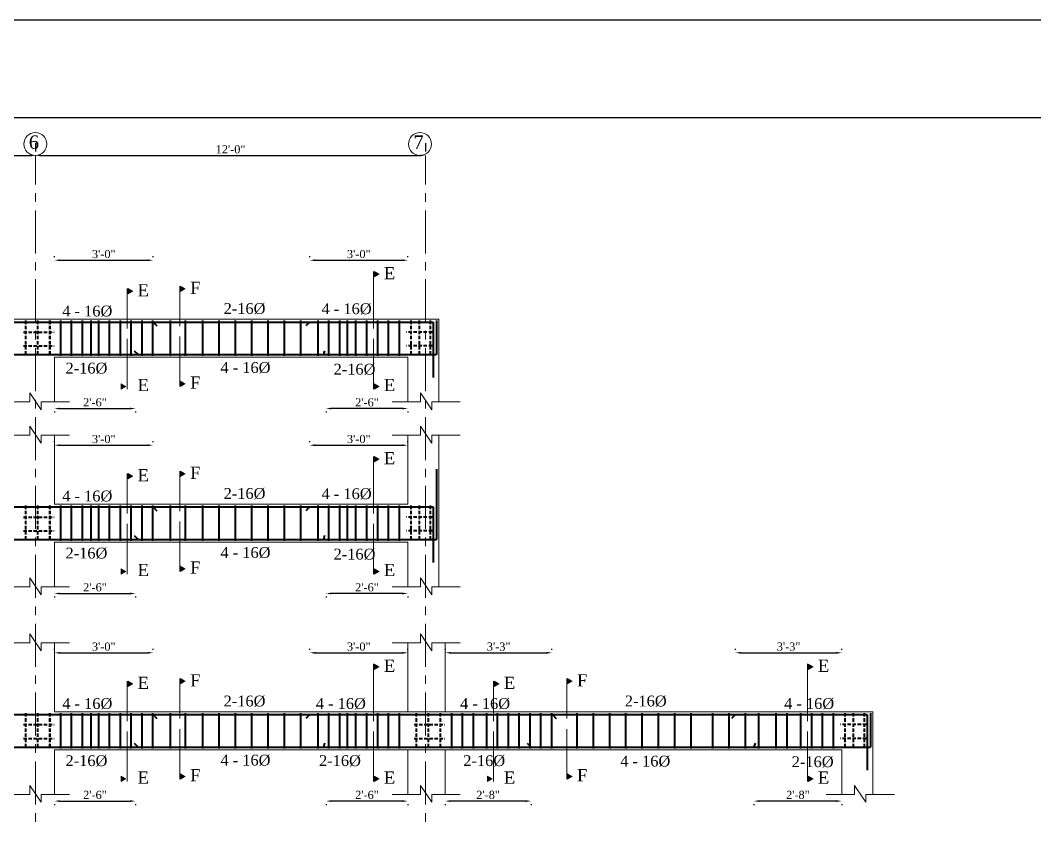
# Model space of a CAD drawing. Extents: x -2338379 to 930990, y -818978 to 106940.
# Drawn here: x 386947 to 387695, y -207093 to -206502 of the extents above; entities that cross this region are included whole.
import ezdxf

# ---------------------------------------------------------------- set-up
doc = ezdxf.new("R2010")
doc.units = 0
doc.header["$MEASUREMENT"] = 0
doc.header["$PDMODE"] = 34
doc.linetypes.add('CENTER', pattern=[50.8, 31.75, -6.35, 6.35, -6.35])
doc.linetypes.add('DASHED', pattern=[0.75, 0.5, -0.25])
doc.layers.get('0').update_dxf_attribs({"linetype": 'CONTINUOUS', "lineweight": 30})
doc.layers.get('DEFPOINTS').update_dxf_attribs({"linetype": 'CONTINUOUS'})
for name, color, linetype, lineweight in [('Center', 11, 'CENTER', 15), ('Dimension', 35, 'CONTINUOUS', 9), ('HATCH', 3, 'CONTINUOUS', 15), ('rcc elevation', 253, 'CONTINUOUS', 18), ('rebar', 3, 'CONTINUOUS', 40), ('TEXT', 7, 'CONTINUOUS', 30), ('WALL', 1, 'CONTINUOUS', 40)]:
    doc.layers.add(name, color=color, linetype=linetype, lineweight=lineweight)
doc.styles.get("Standard").update_dxf_attribs({"font": 'times.ttf', "height": 6})
doc.dimstyles.new('Standard$0', dxfattribs={"dimtxt": 6, "dimasz": 4, "dimexe": 3, "dimexo": 6, "dimgap": 3, "dimtad": 1, "dimdec": 1, "dimzin": 0, "dimdsep": 46, "dimlunit": 4, "dimtxsty": 'Standard', "dimcen": 0.09, "dimclrd": 6, "dimclre": 6, "dimclrt": 7, "dimadec": 0, "dimazin": 0, "dimtfac": 1, "dimtdec": 1, "dimtix": 1, "dimtofl": 0, "dimtmove": 1, "dimatfit": 3, "dimfxl": 1, "dimtolj": 1, "dimtzin": 0, "dimlwd": 18, "dimlwe": 18, "dimarcsym": 0})

# ---------------------------------------------------------------- blocks, each defined once
blk = doc.blocks.new('*D308')
at = {"layer": 'DEFPOINTS', "color": 0, "lineweight": 30, "transparency": 16777216}
for p in [(386958.19, -206596.05), (386670.05, -206602.05), (386958.19, -206602.05)]:
    blk.add_point(p, dxfattribs=at)
at = {"layer": 'TEXT', "color": 6, "lineweight": -2, "transparency": 16777216}
for p, q in [((386670.05, -206593.05), (386670.05, -206599.05)), ((386674.05, -206602.05), (386954.19, -206602.05)), ((386958.19, -206605.05), (386958.19, -206605.05))]:
    blk.add_line(p, q, dxfattribs=at)
at = {"layer": 'TEXT', "color": 6, "lineweight": 30, "transparency": 16777216}
for points in [[(386674.05, -206601.38), (386674.05, -206602.72), (386670.05, -206602.05)], [(386954.19, -206601.38), (386954.19, -206602.72), (386958.19, -206602.05)]]:
    blk.add_solid(points, dxfattribs=at)
at = {"layer": 'TEXT', "color": 7, "transparency": 16777216, "insert": (386814.12, -206597.5), "char_height": 6, "attachment_point": 5}
blk.add_mtext('\\A1;12\'-0"', dxfattribs=at)
blk = doc.blocks.new('*D309')
at = {"layer": 'DEFPOINTS', "color": 0, "lineweight": 30, "transparency": 16777216}
for p in [(386958.19, -206602.05), (387245.51, -206602.05), (387245.51, -206602.05)]:
    blk.add_point(p, dxfattribs=at)
at = {"layer": 'TEXT', "color": 6, "lineweight": -2, "transparency": 16777216}
for p, q in [((386958.19, -206593.05), (386958.19, -206599.05)), ((387245.51, -206593.05), (387245.51, -206599.05)), ((386962.19, -206602.05), (387241.51, -206602.05))]:
    blk.add_line(p, q, dxfattribs=at)
at = {"layer": 'TEXT', "color": 6, "lineweight": 30, "transparency": 16777216}
for points in [[(386962.19, -206601.38), (386962.19, -206602.72), (386958.19, -206602.05)], [(387241.51, -206601.38), (387241.51, -206602.72), (387245.51, -206602.05)]]:
    blk.add_solid(points, dxfattribs=at)
at = {"layer": 'TEXT', "color": 7, "transparency": 16777216, "insert": (387101.85, -206597.5), "char_height": 6, "attachment_point": 5}
blk.add_mtext('\\A1;12\'-0"', dxfattribs=at)
blk = doc.blocks.new('*D718')
at = {"layer": 'DEFPOINTS', "color": 0, "lineweight": 30, "transparency": 16777216}
for p in [(387044.76, -206815.69), (386972.02, -206822.53), (387044.76, -206822.53)]:
    blk.add_point(p, dxfattribs=at)
at = {"layer": 'TEXT', "color": 6, "lineweight": -2, "transparency": 16777216}
for p, q in [((386972.02, -206813.53), (386972.02, -206812.69)), ((386976.02, -206815.69), (387040.76, -206815.69)), ((387044.76, -206813.53), (387044.76, -206812.69))]:
    blk.add_line(p, q, dxfattribs=at)
at = {"layer": 'TEXT', "color": 6, "lineweight": 30, "transparency": 16777216}
for points in [[(386976.02, -206815.02), (386976.02, -206816.36), (386972.02, -206815.69)], [(387040.76, -206815.02), (387040.76, -206816.36), (387044.76, -206815.69)]]:
    blk.add_solid(points, dxfattribs=at)
at = {"layer": 'TEXT', "color": 7, "transparency": 16777216, "insert": (387008.39, -206811.14), "char_height": 6, "attachment_point": 5}
blk.add_mtext('\\A1;3\'-0"', dxfattribs=at)
blk = doc.blocks.new('*D719')
at = {"layer": 'DEFPOINTS', "color": 0, "lineweight": 30, "transparency": 16777216}
for p in [(386972.02, -206918.2), (387031.76, -206918.2), (387031.76, -206925.04)]:
    blk.add_point(p, dxfattribs=at)
at = {"layer": 'TEXT', "color": 6, "lineweight": -2, "transparency": 16777216}
for p, q in [((386972.02, -206927.2), (386972.02, -206928.04)), ((386976.02, -206925.04), (387027.76, -206925.04)), ((387031.76, -206927.2), (387031.76, -206928.04))]:
    blk.add_line(p, q, dxfattribs=at)
at = {"layer": 'TEXT', "color": 6, "lineweight": 30, "transparency": 16777216}
for points in [[(386976.02, -206924.37), (386976.02, -206925.71), (386972.02, -206925.04)], [(387027.76, -206924.37), (387027.76, -206925.71), (387031.76, -206925.04)]]:
    blk.add_solid(points, dxfattribs=at)
at = {"layer": 'TEXT', "color": 7, "transparency": 16777216, "insert": (387001.89, -206920.49), "char_height": 6, "attachment_point": 5}
blk.add_mtext('\\A1;2\'-6"', dxfattribs=at)
blk = doc.blocks.new('*D720')
at = {"layer": 'DEFPOINTS', "color": 0, "lineweight": 30, "transparency": 16777216}
for p in [(387232.5, -206815.69), (387160.24, -206822.53), (387232.5, -206822.53)]:
    blk.add_point(p, dxfattribs=at)
at = {"layer": 'TEXT', "color": 6, "lineweight": -2, "transparency": 16777216}
for p, q in [((387160.24, -206813.53), (387160.24, -206812.69)), ((387164.24, -206815.69), (387228.5, -206815.69)), ((387232.5, -206813.53), (387232.5, -206812.69))]:
    blk.add_line(p, q, dxfattribs=at)
at = {"layer": 'TEXT', "color": 6, "lineweight": 30, "transparency": 16777216}
for points in [[(387164.24, -206815.02), (387164.24, -206816.36), (387160.24, -206815.69)], [(387228.5, -206815.02), (387228.5, -206816.36), (387232.5, -206815.69)]]:
    blk.add_solid(points, dxfattribs=at)
at = {"layer": 'TEXT', "color": 7, "transparency": 16777216, "insert": (387196.37, -206811.14), "char_height": 6, "attachment_point": 5}
blk.add_mtext('\\A1;3\'-0"', dxfattribs=at)
blk = doc.blocks.new('*D721')
at = {"layer": 'DEFPOINTS', "color": 0, "lineweight": 30, "transparency": 16777216}
for p in [(387172.27, -206918.2), (387232.53, -206918.2), (387172.27, -206925.04)]:
    blk.add_point(p, dxfattribs=at)
at = {"layer": 'TEXT', "color": 6, "lineweight": -2, "transparency": 16777216}
for p, q in [((387172.27, -206927.2), (387172.27, -206928.04)), ((387228.53, -206925.04), (387176.27, -206925.04)), ((387232.53, -206927.2), (387232.53, -206928.04))]:
    blk.add_line(p, q, dxfattribs=at)
at = {"layer": 'TEXT', "color": 6, "lineweight": 30, "transparency": 16777216}
for points in [[(387176.27, -206924.37), (387176.27, -206925.71), (387172.27, -206925.04)], [(387228.53, -206924.37), (387228.53, -206925.71), (387232.53, -206925.04)]]:
    blk.add_solid(points, dxfattribs=at)
at = {"layer": 'TEXT', "color": 7, "transparency": 16777216, "insert": (387202.4, -206920.49), "char_height": 6, "attachment_point": 5}
blk.add_mtext('\\A1;2\'-6"', dxfattribs=at)
blk = doc.blocks.new('*D743')
at = {"layer": 'DEFPOINTS', "color": 0, "lineweight": 30, "transparency": 16777216}
for p in [(387044.76, -206679.29), (386972.02, -206686.13), (387044.76, -206686.13)]:
    blk.add_point(p, dxfattribs=at)
at = {"layer": 'TEXT', "color": 6, "lineweight": -2, "transparency": 16777216}
for p, q in [((386972.02, -206677.13), (386972.02, -206676.29)), ((387044.76, -206677.13), (387044.76, -206676.29)), ((386976.02, -206679.29), (387040.76, -206679.29))]:
    blk.add_line(p, q, dxfattribs=at)
at = {"layer": 'TEXT', "color": 6, "lineweight": 30, "transparency": 16777216}
for points in [[(386976.02, -206678.62), (386976.02, -206679.96), (386972.02, -206679.29)], [(387040.76, -206678.62), (387040.76, -206679.96), (387044.76, -206679.29)]]:
    blk.add_solid(points, dxfattribs=at)
at = {"layer": 'TEXT', "color": 7, "transparency": 16777216, "insert": (387008.39, -206674.74), "char_height": 6, "attachment_point": 5}
blk.add_mtext('\\A1;3\'-0"', dxfattribs=at)
blk = doc.blocks.new('*D744')
at = {"layer": 'DEFPOINTS', "color": 0, "lineweight": 30, "transparency": 16777216}
for p in [(386972.02, -206781.8), (387031.76, -206781.8), (387031.76, -206788.64)]:
    blk.add_point(p, dxfattribs=at)
at = {"layer": 'TEXT', "color": 6, "lineweight": -2, "transparency": 16777216}
for p, q in [((386976.02, -206788.64), (387027.76, -206788.64)), ((386972.02, -206790.8), (386972.02, -206791.64)), ((387031.76, -206790.8), (387031.76, -206791.64))]:
    blk.add_line(p, q, dxfattribs=at)
at = {"layer": 'TEXT', "color": 6, "lineweight": 30, "transparency": 16777216}
for points in [[(386976.02, -206787.97), (386976.02, -206789.31), (386972.02, -206788.64)], [(387027.76, -206787.97), (387027.76, -206789.31), (387031.76, -206788.64)]]:
    blk.add_solid(points, dxfattribs=at)
at = {"layer": 'TEXT', "color": 7, "transparency": 16777216, "insert": (387001.89, -206784.09), "char_height": 6, "attachment_point": 5}
blk.add_mtext('\\A1;2\'-6"', dxfattribs=at)
blk = doc.blocks.new('*D745')
at = {"layer": 'DEFPOINTS', "color": 0, "lineweight": 30, "transparency": 16777216}
for p in [(387232.5, -206679.29), (387160.24, -206686.13), (387232.5, -206686.13)]:
    blk.add_point(p, dxfattribs=at)
at = {"layer": 'TEXT', "color": 6, "lineweight": -2, "transparency": 16777216}
for p, q in [((387160.24, -206677.13), (387160.24, -206676.29)), ((387232.5, -206677.13), (387232.5, -206676.29)), ((387164.24, -206679.29), (387228.5, -206679.29))]:
    blk.add_line(p, q, dxfattribs=at)
at = {"layer": 'TEXT', "color": 6, "lineweight": 30, "transparency": 16777216}
for points in [[(387164.24, -206678.62), (387164.24, -206679.96), (387160.24, -206679.29)], [(387228.5, -206678.62), (387228.5, -206679.96), (387232.5, -206679.29)]]:
    blk.add_solid(points, dxfattribs=at)
at = {"layer": 'TEXT', "color": 7, "transparency": 16777216, "insert": (387196.37, -206674.74), "char_height": 6, "attachment_point": 5}
blk.add_mtext('\\A1;3\'-0"', dxfattribs=at)
blk = doc.blocks.new('*D746')
at = {"layer": 'DEFPOINTS', "color": 0, "lineweight": 30, "transparency": 16777216}
for p in [(387172.27, -206781.8), (387172.27, -206788.64), (387232.53, -206781.8)]:
    blk.add_point(p, dxfattribs=at)
at = {"layer": 'TEXT', "color": 6, "lineweight": -2, "transparency": 16777216}
for p, q in [((387228.53, -206788.64), (387176.27, -206788.64)), ((387172.27, -206790.8), (387172.27, -206791.64)), ((387232.53, -206790.8), (387232.53, -206791.64))]:
    blk.add_line(p, q, dxfattribs=at)
at = {"layer": 'TEXT', "color": 6, "lineweight": 30, "transparency": 16777216}
for points in [[(387176.27, -206787.97), (387176.27, -206789.31), (387172.27, -206788.64)], [(387228.53, -206787.97), (387228.53, -206789.31), (387232.53, -206788.64)]]:
    blk.add_solid(points, dxfattribs=at)
at = {"layer": 'TEXT', "color": 7, "transparency": 16777216, "insert": (387202.4, -206784.09), "char_height": 6, "attachment_point": 5}
blk.add_mtext('\\A1;2\'-6"', dxfattribs=at)
blk = doc.blocks.new('*D967')
at = {"layer": 'DEFPOINTS', "color": 0, "lineweight": 30, "transparency": 16777216}
for p in [(386972.02, -206975.6), (387044.76, -206968.76), (387044.76, -206975.6)]:
    blk.add_point(p, dxfattribs=at)
at = {"layer": 'TEXT', "color": 6, "lineweight": -2, "transparency": 16777216}
for p, q in [((386972.02, -206966.6), (386972.02, -206965.76)), ((387044.76, -206966.6), (387044.76, -206965.76)), ((386976.02, -206968.76), (387040.76, -206968.76))]:
    blk.add_line(p, q, dxfattribs=at)
at = {"layer": 'TEXT', "color": 6, "lineweight": 30, "transparency": 16777216}
for points in [[(386976.02, -206968.09), (386976.02, -206969.42), (386972.02, -206968.76)], [(387040.76, -206968.09), (387040.76, -206969.42), (387044.76, -206968.76)]]:
    blk.add_solid(points, dxfattribs=at)
at = {"layer": 'TEXT', "color": 7, "transparency": 16777216, "insert": (387008.39, -206964.21), "char_height": 6, "attachment_point": 5}
blk.add_mtext('\\A1;3\'-0"', dxfattribs=at)
blk = doc.blocks.new('*D968')
at = {"layer": 'DEFPOINTS', "color": 0, "lineweight": 30, "transparency": 16777216}
for p in [(386972.02, -207071.27), (387031.76, -207071.27), (387031.76, -207078.11)]:
    blk.add_point(p, dxfattribs=at)
at = {"layer": 'TEXT', "color": 6, "lineweight": -2, "transparency": 16777216}
for p, q in [((386972.02, -207080.27), (386972.02, -207081.11)), ((386976.02, -207078.11), (387027.76, -207078.11)), ((387031.76, -207080.27), (387031.76, -207081.11))]:
    blk.add_line(p, q, dxfattribs=at)
at = {"layer": 'TEXT', "color": 6, "lineweight": 30, "transparency": 16777216}
for points in [[(386976.02, -207077.44), (386976.02, -207078.77), (386972.02, -207078.11)], [(387027.76, -207077.44), (387027.76, -207078.77), (387031.76, -207078.11)]]:
    blk.add_solid(points, dxfattribs=at)
at = {"layer": 'TEXT', "color": 7, "transparency": 16777216, "insert": (387001.89, -207073.56), "char_height": 6, "attachment_point": 5}
blk.add_mtext('\\A1;2\'-6"', dxfattribs=at)
blk = doc.blocks.new('*D969')
at = {"layer": 'DEFPOINTS', "color": 0, "lineweight": 30, "transparency": 16777216}
for p in [(387160.24, -206975.6), (387232.5, -206968.76), (387232.5, -206975.6)]:
    blk.add_point(p, dxfattribs=at)
at = {"layer": 'TEXT', "color": 6, "lineweight": -2, "transparency": 16777216}
for p, q in [((387160.24, -206966.6), (387160.24, -206965.76)), ((387232.5, -206966.6), (387232.5, -206965.76)), ((387164.24, -206968.76), (387228.5, -206968.76))]:
    blk.add_line(p, q, dxfattribs=at)
at = {"layer": 'TEXT', "color": 6, "lineweight": 30, "transparency": 16777216}
for points in [[(387164.24, -206968.09), (387164.24, -206969.42), (387160.24, -206968.76)], [(387228.5, -206968.09), (387228.5, -206969.42), (387232.5, -206968.76)]]:
    blk.add_solid(points, dxfattribs=at)
at = {"layer": 'TEXT', "color": 7, "transparency": 16777216, "insert": (387196.37, -206964.21), "char_height": 6, "attachment_point": 5}
blk.add_mtext('\\A1;3\'-0"', dxfattribs=at)
blk = doc.blocks.new('*D955')
at = {"layer": 'DEFPOINTS', "color": 0, "lineweight": 30, "transparency": 16777216}
for p in [(387474, -206975.6), (387552.43, -206968.76), (387552.43, -206975.6)]:
    blk.add_point(p, dxfattribs=at)
at = {"layer": 'TEXT', "color": 6, "lineweight": -2, "transparency": 16777216}
for p, q in [((387474, -206966.6), (387474, -206965.76)), ((387552.43, -206966.6), (387552.43, -206965.76)), ((387478, -206968.76), (387548.43, -206968.76))]:
    blk.add_line(p, q, dxfattribs=at)
at = {"layer": 'TEXT', "color": 6, "lineweight": 30, "transparency": 16777216}
for points in [[(387478, -206968.09), (387478, -206969.42), (387474, -206968.76)], [(387548.43, -206968.09), (387548.43, -206969.42), (387552.43, -206968.76)]]:
    blk.add_solid(points, dxfattribs=at)
at = {"layer": 'TEXT', "color": 7, "transparency": 16777216, "insert": (387513.21, -206964.21), "char_height": 6, "attachment_point": 5}
blk.add_mtext('\\A1;3\'-3"', dxfattribs=at)
blk = doc.blocks.new('*D956')
at = {"layer": 'DEFPOINTS', "color": 0, "lineweight": 30, "transparency": 16777216}
for p in [(387487.65, -207071.27), (387552.46, -207071.27), (387487.65, -207078.11)]:
    blk.add_point(p, dxfattribs=at)
at = {"layer": 'TEXT', "color": 6, "lineweight": -2, "transparency": 16777216}
for p, q in [((387487.65, -207080.27), (387487.65, -207081.11)), ((387548.46, -207078.11), (387491.65, -207078.11)), ((387552.46, -207080.27), (387552.46, -207081.11))]:
    blk.add_line(p, q, dxfattribs=at)
at = {"layer": 'TEXT', "color": 6, "lineweight": 30, "transparency": 16777216}
for points in [[(387491.65, -207077.44), (387491.65, -207078.77), (387487.65, -207078.11)], [(387548.46, -207077.44), (387548.46, -207078.77), (387552.46, -207078.11)]]:
    blk.add_solid(points, dxfattribs=at)
at = {"layer": 'TEXT', "color": 7, "transparency": 16777216, "insert": (387520.05, -207073.56), "char_height": 6, "attachment_point": 5}
blk.add_mtext('\\A1;2\'-8"', dxfattribs=at)
blk = doc.blocks.new('*D957')
at = {"layer": 'DEFPOINTS', "color": 0, "lineweight": 30, "transparency": 16777216}
for p in [(387172.27, -207071.27), (387232.53, -207071.27), (387172.27, -207078.11)]:
    blk.add_point(p, dxfattribs=at)
at = {"layer": 'TEXT', "color": 6, "lineweight": -2, "transparency": 16777216}
for p, q in [((387172.27, -207080.27), (387172.27, -207081.11)), ((387228.53, -207078.11), (387176.27, -207078.11)), ((387232.53, -207080.27), (387232.53, -207081.11))]:
    blk.add_line(p, q, dxfattribs=at)
at = {"layer": 'TEXT', "color": 6, "lineweight": 30, "transparency": 16777216}
for points in [[(387176.27, -207077.44), (387176.27, -207078.77), (387172.27, -207078.11)], [(387228.53, -207077.44), (387228.53, -207078.77), (387232.53, -207078.11)]]:
    blk.add_solid(points, dxfattribs=at)
at = {"layer": 'TEXT', "color": 7, "transparency": 16777216, "insert": (387202.4, -207073.56), "char_height": 6, "attachment_point": 5}
blk.add_mtext('\\A1;2\'-6"', dxfattribs=at)
blk = doc.blocks.new('*D958')
at = {"layer": 'DEFPOINTS', "color": 0, "lineweight": 30, "transparency": 16777216}
for p in [(387260.22, -206975.6), (387338.78, -206968.76), (387338.78, -206975.6)]:
    blk.add_point(p, dxfattribs=at)
at = {"layer": 'TEXT', "color": 6, "lineweight": -2, "transparency": 16777216}
for p, q in [((387260.22, -206966.6), (387260.22, -206965.76)), ((387338.78, -206966.6), (387338.78, -206965.76)), ((387264.22, -206968.76), (387334.78, -206968.76))]:
    blk.add_line(p, q, dxfattribs=at)
at = {"layer": 'TEXT', "color": 6, "lineweight": 30, "transparency": 16777216}
for points in [[(387264.22, -206968.09), (387264.22, -206969.42), (387260.22, -206968.76)], [(387334.78, -206968.09), (387334.78, -206969.42), (387338.78, -206968.76)]]:
    blk.add_solid(points, dxfattribs=at)
at = {"layer": 'TEXT', "color": 7, "transparency": 16777216, "insert": (387299.5, -206964.21), "char_height": 6, "attachment_point": 5}
blk.add_mtext('\\A1;3\'-3"', dxfattribs=at)
blk = doc.blocks.new('*D983')
at = {"layer": 'DEFPOINTS', "color": 0, "lineweight": 30, "transparency": 16777216}
for p in [(387259.98, -207071.27), (387323.44, -207071.27), (387259.98, -207078.11)]:
    blk.add_point(p, dxfattribs=at)
at = {"layer": 'TEXT', "color": 6, "lineweight": -2, "transparency": 16777216}
for p, q in [((387259.98, -207080.27), (387259.98, -207081.11)), ((387319.44, -207078.11), (387263.98, -207078.11)), ((387323.44, -207080.27), (387323.44, -207081.11))]:
    blk.add_line(p, q, dxfattribs=at)
at = {"layer": 'TEXT', "color": 6, "lineweight": 30, "transparency": 16777216}
for points in [[(387263.98, -207077.44), (387263.98, -207078.77), (387259.98, -207078.11)], [(387319.44, -207077.44), (387319.44, -207078.77), (387323.44, -207078.11)]]:
    blk.add_solid(points, dxfattribs=at)
at = {"layer": 'TEXT', "color": 7, "transparency": 16777216, "insert": (387291.71, -207073.56), "char_height": 6, "attachment_point": 5}
blk.add_mtext('\\A1;2\'-8"', dxfattribs=at)

msp = doc.modelspace()

# ---------------------------------------------------------------- hatches: boundary and pattern name
at = {"layer": 'HATCH', "ltscale": 0.5}
for points in [[(387207.93, -206691.5), (387207.93, -206687.55), (387211.35, -206689.52)], [(387065.05, -206702.26), (387065.05, -206698.31), (387068.46, -206700.28)], [(387026.4, -206704.08), (387026.4, -206700.13), (387029.81, -206702.1)], [(387021.2, -206770.36), (387021.2, -206774.31), (387024.61, -206772.34)], [(387065.05, -206768.54), (387065.05, -206772.49), (387068.46, -206770.51)], [(387207.93, -206770.36), (387207.93, -206774.31), (387211.35, -206772.34)], [(387207.93, -206827.89), (387207.93, -206823.95), (387211.35, -206825.92)], [(387026.4, -206840.48), (387026.4, -206836.53), (387029.81, -206838.5)], [(387065.05, -206838.65), (387065.05, -206834.71), (387068.46, -206836.68)], [(387021.2, -206906.76), (387021.2, -206910.71), (387024.61, -206908.74)], [(387065.05, -206904.94), (387065.05, -206908.89), (387068.46, -206906.91)], [(387207.93, -206906.76), (387207.93, -206910.71), (387211.35, -206908.74)], [(387207.93, -206980.96), (387207.93, -206977.02), (387211.35, -206978.99)], [(387527.86, -206980.96), (387527.86, -206977.02), (387531.28, -206978.99)], [(387026.4, -206993.54), (387026.4, -206989.6), (387029.81, -206991.57)], [(387065.05, -206991.72), (387065.05, -206987.78), (387068.46, -206989.75)], [(387296.41, -206993.54), (387296.41, -206989.6), (387299.83, -206991.57)], [(387350.28, -206991.72), (387350.28, -206987.78), (387353.7, -206989.75)], [(387065.05, -207058.01), (387065.05, -207061.95), (387068.46, -207059.98)], [(387350.28, -207058.01), (387350.28, -207061.95), (387353.7, -207059.98)], [(387021.2, -207059.83), (387021.2, -207063.78), (387024.61, -207061.8)], [(387207.93, -207059.83), (387207.93, -207063.78), (387211.35, -207061.8)], [(387291.21, -207059.83), (387291.21, -207063.78), (387294.63, -207061.8)], [(387527.86, -207059.83), (387527.86, -207063.78), (387531.28, -207061.8)]]:
    msp.add_hatch(color=256, dxfattribs=at).paths.add_polyline_path(points)

# ---------------------------------------------------------------- linework, layer by layer
at = {"color": 3}
for points in [[(388521.51, -208928.73), (388521.51, -206502.33), (385343.91, -206502.33), (385343.91, -208928.73)], [(388449.51, -208856.73), (388449.51, -206574.33), (385415.91, -206574.33), (385415.91, -208856.73)]]:
    msp.add_lwpolyline(points, close=True, dxfattribs=at)
at = {"layer": 'Center'}
for p, q in [((386958.02, -207588.64), (386958.02, -206602.05)), ((387245.51, -207588.64), (387245.51, -206602.05))]:
    msp.add_line(p, q, dxfattribs=at)
at = {"layer": 'Dimension', "ltscale": 0.5}
for p, q in [((387207.31, -206687.52), (387207.31, -206729.69)), ((387064.42, -206698.32), (387064.42, -206727.87)), ((387025.77, -206700.14), (387025.77, -206729.69)), ((387064.42, -206772.48), (387064.42, -206735.53)), ((387025.77, -206774.3), (387025.77, -206737.35)), ((387207.31, -206774.3), (387207.31, -206737.35)), ((387207.31, -206823.92), (387207.31, -206866.09)), ((387025.77, -206836.54), (387025.77, -206866.09)), ((387064.42, -206834.72), (387064.42, -206864.26)), ((387025.77, -206910.7), (387025.77, -206873.75)), ((387064.42, -206908.88), (387064.42, -206871.93)), ((387207.31, -206910.7), (387207.31, -206873.75)), ((387207.31, -206976.98), (387207.31, -207019.15)), ((387527.23, -206976.98), (387527.23, -207019.15)), ((387025.77, -206989.61), (387025.77, -207019.15)), ((387064.42, -206987.79), (387064.42, -207017.33)), ((387295.78, -206989.61), (387295.78, -207019.15)), ((387349.65, -206987.79), (387349.65, -207017.33)), ((387025.77, -207063.77), (387025.77, -207026.82)), ((387064.42, -207061.94), (387064.42, -207025)), ((387207.31, -207063.77), (387207.31, -207026.82)), ((387295.78, -207063.77), (387295.78, -207026.82)), ((387349.65, -207061.94), (387349.65, -207025)), ((387527.23, -207063.77), (387527.23, -207026.82))]:
    msp.add_line(p, q, dxfattribs=at)
for points in [[(387211.35, -206689.52), (387207.93, -206691.5), (387207.93, -206687.55)], [(387068.46, -206700.28), (387065.05, -206702.26), (387065.05, -206698.31)], [(387029.81, -206702.1), (387026.4, -206704.08), (387026.4, -206700.13)], [(387024.61, -206772.34), (387021.2, -206770.36), (387021.2, -206774.31)], [(387068.46, -206770.51), (387065.05, -206768.54), (387065.05, -206772.49)], [(387211.35, -206772.34), (387207.93, -206770.36), (387207.93, -206774.31)], [(387211.35, -206825.92), (387207.93, -206827.89), (387207.93, -206823.95)], [(387029.81, -206838.5), (387026.4, -206840.48), (387026.4, -206836.53)], [(387068.46, -206836.68), (387065.05, -206838.65), (387065.05, -206834.71)], [(387024.61, -206908.74), (387021.2, -206906.76), (387021.2, -206910.71)], [(387068.46, -206906.91), (387065.05, -206904.94), (387065.05, -206908.89)], [(387211.35, -206908.74), (387207.93, -206906.76), (387207.93, -206910.71)], [(387211.35, -206978.99), (387207.93, -206980.96), (387207.93, -206977.02)], [(387531.28, -206978.99), (387527.86, -206980.96), (387527.86, -206977.02)], [(387029.81, -206991.57), (387026.4, -206993.54), (387026.4, -206989.6)], [(387068.46, -206989.75), (387065.05, -206991.72), (387065.05, -206987.78)], [(387299.83, -206991.57), (387296.41, -206993.54), (387296.41, -206989.6)], [(387353.7, -206989.75), (387350.28, -206991.72), (387350.28, -206987.78)], [(387068.46, -207059.98), (387065.05, -207058.01), (387065.05, -207061.95)], [(387353.7, -207059.98), (387350.28, -207058.01), (387350.28, -207061.95)], [(387024.61, -207061.8), (387021.2, -207059.83), (387021.2, -207063.78)], [(387211.35, -207061.8), (387207.93, -207059.83), (387207.93, -207063.78)], [(387294.63, -207061.8), (387291.21, -207059.83), (387291.21, -207063.78)], [(387531.28, -207061.8), (387527.86, -207059.83), (387527.86, -207063.78)]]:
    msp.add_lwpolyline(points, close=True, dxfattribs=at)
at = {"layer": 'Dimension'}
for points in [[(386933.13, -206783.71), (386953.92, -206783.71), (386953.92, -206777.16), (386962.3, -206789.54), (386962.3, -206783.71), (386983.27, -206783.71)], [(387221.09, -206783.71), (387241.88, -206783.71), (387241.88, -206777.16), (387250.27, -206789.54), (387250.27, -206783.71), (387271.24, -206783.71)], [(386933.13, -206808.32), (386953.92, -206808.32), (386953.92, -206801.76), (386962.3, -206814.15), (386962.3, -206808.32), (386983.27, -206808.32)], [(387221.09, -206808.32), (387241.88, -206808.32), (387241.88, -206801.76), (387250.27, -206814.15), (387250.27, -206808.32), (387271.24, -206808.32)], [(386933.13, -206920.11), (386953.92, -206920.11), (386953.92, -206913.55), (386962.3, -206925.94), (386962.3, -206920.11), (386983.27, -206920.11)], [(387221.09, -206920.11), (387241.88, -206920.11), (387241.88, -206913.55), (387250.27, -206925.94), (387250.27, -206920.11), (387271.24, -206920.11)], [(386933.13, -206961.39), (386953.92, -206961.39), (386953.92, -206954.83), (386962.3, -206967.22), (386962.3, -206961.39), (386983.27, -206961.39)], [(387221.09, -206961.39), (387241.88, -206961.39), (387241.88, -206954.83), (387250.27, -206967.22), (387250.27, -206961.39), (387271.24, -206961.39)], [(386933.13, -207073.18), (386953.92, -207073.18), (386953.92, -207066.62), (386962.3, -207079.01), (386962.3, -207073.18), (386983.27, -207073.18)], [(387221.09, -207073.18), (387241.88, -207073.18), (387241.88, -207066.62), (387250.27, -207079.01), (387250.27, -207073.18), (387271.24, -207073.18)], [(387541.02, -207073.18), (387561.81, -207073.18), (387561.81, -207066.62), (387570.2, -207079.01), (387570.2, -207073.18), (387591.17, -207073.18)]]:
    msp.add_lwpolyline(points, dxfattribs=at)
for centre in [(386958.02, -206593.6), (387241.51, -206593.6)]:
    msp.add_circle(centre, 8.45, dxfattribs=at)
at = {"layer": 'rcc elevation', "ltscale": 20}
for p, q in [((386656.05, -206722.84), (386972.02, -206722.84)), ((386972.02, -206722.84), (387255.51, -206722.84)), ((387255.51, -206750.84), (387255.51, -206722.84)), ((386972.02, -206750.84), (387232.5, -206750.84)), ((386972.02, -206783.71), (386972.02, -206750.84)), ((386972.02, -206783.71), (386972.02, -206750.84)), ((387232.5, -206783.71), (387232.5, -206750.84)), ((387255.51, -206783.71), (387255.51, -206750.84)), ((387255.51, -206783.71), (387255.51, -206750.84)), ((386972.02, -206859.23), (386972.02, -206808.32)), ((386972.02, -206859.23), (386972.02, -206808.32)), ((387232.5, -206859.23), (387232.5, -206808.32)), ((387255.51, -206887.23), (387255.51, -206808.32)), ((387255.51, -206887.23), (387255.51, -206808.32)), ((386972.02, -206859.23), (387232.5, -206859.23)), ((386972.02, -206887.23), (387232.5, -206887.23)), ((386972.02, -206920.11), (386972.02, -206887.23)), ((386972.02, -206920.11), (386972.02, -206887.23)), ((387232.5, -206920.11), (387232.5, -206887.23)), ((387255.51, -206920.11), (387255.51, -206887.23)), ((387255.51, -206920.11), (387255.51, -206887.23)), ((386972.02, -207012.3), (386972.02, -206961.39)), ((386972.02, -207012.3), (386972.02, -206961.39)), ((387232.5, -207012.3), (387232.5, -206961.39)), ((387259.98, -207012.3), (387259.98, -206961.39)), ((387259.98, -207012.3), (387259.98, -206961.39)), ((386972.02, -207012.3), (387575.43, -207012.3)), ((387575.43, -207040.3), (387575.43, -207012.3)), ((386972.02, -207040.3), (387552.43, -207040.3)), ((386972.02, -207073.18), (386972.02, -207040.3)), ((386972.02, -207073.18), (386972.02, -207040.3)), ((387232.5, -207073.18), (387232.5, -207040.3)), ((387259.98, -207073.18), (387259.98, -207040.3)), ((387259.98, -207073.18), (387259.98, -207040.3)), ((387552.43, -207073.18), (387552.43, -207040.3)), ((387575.43, -207073.18), (387575.43, -207040.3)), ((387575.43, -207073.18), (387575.43, -207040.3))]:
    msp.add_line(p, q, dxfattribs=at)
at = {"layer": 'rebar', "ltscale": 20}
for p, q in [((385508.8, -206724.84), (387251.14, -206724.84)), ((387044.76, -206724.84), (387047.61, -206727.69)), ((387160.24, -206724.84), (387157.39, -206727.69)), ((387251.14, -206724.84), (387251.14, -206765.75)), ((387253.77, -206723.76), (387253.77, -206748.84)), ((385506.17, -206748.84), (387253.77, -206748.84)), ((387030.91, -206745.99), (387033.76, -206748.84)), ((387171.12, -206745.99), (387170.27, -206748.84)), ((387253.77, -206833.36), (387253.77, -206885.23)), ((385508.8, -206861.23), (387251.14, -206861.23)), ((387044.76, -206861.23), (387047.61, -206864.08)), ((387160.24, -206861.23), (387157.39, -206864.08)), ((387251.14, -206861.23), (387251.14, -206902.15)), ((385506.17, -206885.23), (387253.77, -206885.23)), ((387030.91, -206882.38), (387033.76, -206885.23)), ((387171.12, -206882.38), (387170.27, -206885.23)), ((385508.8, -207014.3), (387571.07, -207014.3)), ((387044.76, -207014.3), (387047.61, -207017.15)), ((387160.24, -207014.3), (387157.39, -207017.15)), ((387339.12, -207014.3), (387341.97, -207017.15)), ((387474, -207014.3), (387471.15, -207017.15)), ((387571.07, -207014.3), (387571.07, -207055.22)), ((387573.7, -207013.34), (387573.7, -207038.3)), ((387030.91, -207035.45), (387033.76, -207038.3)), ((387171.12, -207035.45), (387170.27, -207038.3)), ((387320.59, -207035.45), (387323.44, -207038.3)), ((387488.5, -207035.45), (387487.65, -207038.3)), ((385506.17, -207038.3), (387573.7, -207038.3))]:
    msp.add_line(p, q, dxfattribs=at)
at = {"layer": 'rebar', "linetype": 'DASHED', "ltscale": 5}
for p, q in [((386950.67, -206723.84), (386950.67, -206749.84)), ((386959.53, -206723.84), (386959.53, -206749.84)), ((386968.49, -206723.84), (386968.49, -206749.84)), ((386968.58, -206723.84), (386968.58, -206749.84)), ((387234.77, -206723.84), (387234.77, -206749.84)), ((387240.85, -206723.84), (387240.85, -206749.84)), ((387248.93, -206723.84), (387248.93, -206749.84)), ((386949.18, -206732.29), (386971.86, -206732.29)), ((387250.42, -206732.29), (387231.4, -206732.29)), ((386949.18, -206742.46), (386971.86, -206742.46)), ((387250.42, -206742.46), (387231.4, -206742.46)), ((386950.67, -206860.23), (386950.67, -206886.23)), ((386959.53, -206860.23), (386959.53, -206886.23)), ((386968.49, -206860.23), (386968.49, -206886.23)), ((386968.58, -206860.23), (386968.58, -206886.23)), ((387234.77, -206860.23), (387234.77, -206886.23)), ((387240.85, -206860.23), (387240.85, -206886.23)), ((387248.93, -206860.23), (387248.93, -206886.23)), ((386949.18, -206868.69), (386971.86, -206868.69)), ((387250.42, -206868.69), (387231.4, -206868.69)), ((386949.18, -206878.86), (386971.86, -206878.86)), ((387250.42, -206878.86), (387231.4, -206878.86)), ((386950.67, -207013.3), (386950.67, -207039.3)), ((386959.53, -207013.3), (386959.53, -207039.3)), ((386968.49, -207013.3), (386968.49, -207039.3)), ((386968.58, -207013.3), (386968.58, -207039.3)), ((387238.63, -207013.3), (387238.63, -207039.3)), ((387247.5, -207013.3), (387247.5, -207039.3)), ((387256.45, -207013.3), (387256.45, -207039.3)), ((387554.7, -207013.3), (387554.7, -207039.3)), ((387560.78, -207013.3), (387560.78, -207039.3)), ((387568.86, -207013.3), (387568.86, -207039.3)), ((386949.18, -207021.75), (386971.86, -207021.75)), ((387237.15, -207021.75), (387259.83, -207021.75)), ((387570.35, -207021.75), (387551.33, -207021.75)), ((386949.18, -207031.92), (386971.86, -207031.92)), ((387237.15, -207031.92), (387259.83, -207031.92)), ((387570.35, -207031.92), (387551.33, -207031.92))]:
    msp.add_line(p, q, dxfattribs=at)
at = {"layer": 'rebar', "ltscale": 5}
for p, q in [((386976.43, -206723.84), (386976.43, -206749.84)), ((386984.43, -206723.84), (386984.43, -206749.84)), ((386992.43, -206723.84), (386992.43, -206749.84)), ((386998.76, -206723.84), (386998.76, -206749.84)), ((387004.43, -206723.84), (387004.43, -206749.84)), ((387012.43, -206723.84), (387012.43, -206749.84)), ((387020.43, -206723.84), (387020.43, -206749.84)), ((387028.43, -206723.84), (387028.43, -206749.84)), ((387036.43, -206723.84), (387036.43, -206749.84)), ((387044.43, -206723.84), (387044.43, -206749.84)), ((387057.31, -206723.84), (387057.31, -206749.84)), ((387068.43, -206723.84), (387068.43, -206749.84)), ((387081.31, -206723.84), (387081.31, -206749.84)), ((387093.31, -206723.84), (387093.31, -206749.84)), ((387105.31, -206723.84), (387105.31, -206749.84)), ((387117.31, -206723.84), (387117.31, -206749.84)), ((387129.31, -206723.84), (387129.31, -206749.84)), ((387141.31, -206723.84), (387141.31, -206749.84)), ((387153.31, -206723.84), (387153.31, -206749.84)), ((387166.09, -206723.84), (387166.09, -206749.84)), ((387174.09, -206723.84), (387174.09, -206749.84)), ((387182.09, -206723.84), (387182.09, -206749.84)), ((387187.82, -206723.84), (387187.82, -206749.84)), ((387194.09, -206723.84), (387194.09, -206749.84)), ((387202.09, -206723.84), (387202.09, -206749.84)), ((387210.09, -206723.84), (387210.09, -206749.84)), ((387218.09, -206723.84), (387218.09, -206749.84)), ((387226.09, -206723.84), (387226.09, -206749.84)), ((386976.43, -206860.23), (386976.43, -206886.23)), ((386984.43, -206860.23), (386984.43, -206886.23)), ((386992.43, -206860.23), (386992.43, -206886.23)), ((386998.76, -206860.23), (386998.76, -206886.23)), ((387004.43, -206860.23), (387004.43, -206886.23)), ((387012.43, -206860.23), (387012.43, -206886.23)), ((387020.43, -206860.23), (387020.43, -206886.23)), ((387028.43, -206860.23), (387028.43, -206886.23)), ((387036.43, -206860.23), (387036.43, -206886.23)), ((387044.43, -206860.23), (387044.43, -206886.23)), ((387057.31, -206860.23), (387057.31, -206886.23)), ((387068.43, -206860.23), (387068.43, -206886.23)), ((387081.31, -206860.23), (387081.31, -206886.23)), ((387093.31, -206860.23), (387093.31, -206886.23)), ((387105.31, -206860.23), (387105.31, -206886.23)), ((387117.31, -206860.23), (387117.31, -206886.23)), ((387129.31, -206860.23), (387129.31, -206886.23)), ((387141.31, -206860.23), (387141.31, -206886.23)), ((387153.31, -206860.23), (387153.31, -206886.23)), ((387166.09, -206860.23), (387166.09, -206886.23)), ((387174.09, -206860.23), (387174.09, -206886.23)), ((387182.09, -206860.23), (387182.09, -206886.23)), ((387187.82, -206860.23), (387187.82, -206886.23)), ((387194.09, -206860.23), (387194.09, -206886.23)), ((387202.09, -206860.23), (387202.09, -206886.23)), ((387210.09, -206860.23), (387210.09, -206886.23)), ((387218.09, -206860.23), (387218.09, -206886.23)), ((387226.09, -206860.23), (387226.09, -206886.23)), ((386976.43, -207013.3), (386976.43, -207039.3)), ((386984.43, -207013.3), (386984.43, -207039.3)), ((386992.43, -207013.3), (386992.43, -207039.3)), ((386998.76, -207013.3), (386998.76, -207039.3)), ((387004.43, -207013.3), (387004.43, -207039.3)), ((387012.43, -207013.3), (387012.43, -207039.3)), ((387020.43, -207013.3), (387020.43, -207039.3)), ((387028.43, -207013.3), (387028.43, -207039.3)), ((387036.43, -207013.3), (387036.43, -207039.3)), ((387044.43, -207013.3), (387044.43, -207039.3)), ((387057.31, -207013.3), (387057.31, -207039.3)), ((387068.43, -207013.3), (387068.43, -207039.3)), ((387081.31, -207013.3), (387081.31, -207039.3)), ((387093.31, -207013.3), (387093.31, -207039.3)), ((387105.31, -207013.3), (387105.31, -207039.3)), ((387117.31, -207013.3), (387117.31, -207039.3)), ((387129.31, -207013.3), (387129.31, -207039.3)), ((387141.31, -207013.3), (387141.31, -207039.3)), ((387153.31, -207013.3), (387153.31, -207039.3)), ((387166.09, -207013.3), (387166.09, -207039.3)), ((387174.09, -207013.3), (387174.09, -207039.3)), ((387182.09, -207013.3), (387182.09, -207039.3)), ((387187.82, -207013.3), (387187.82, -207039.3)), ((387194.09, -207013.3), (387194.09, -207039.3)), ((387202.09, -207013.3), (387202.09, -207039.3)), ((387210.09, -207013.3), (387210.09, -207039.3)), ((387218.09, -207013.3), (387218.09, -207039.3)), ((387226.09, -207013.3), (387226.09, -207039.3)), ((387264.63, -207013.3), (387264.63, -207039.3)), ((387272.63, -207013.3), (387272.63, -207039.3)), ((387280.63, -207013.3), (387280.63, -207039.3)), ((387290.44, -207013.3), (387290.44, -207039.3)), ((387298.44, -207013.3), (387298.44, -207039.3)), ((387306.44, -207013.3), (387306.44, -207039.3)), ((387314.44, -207013.3), (387314.44, -207039.3)), ((387322.44, -207013.3), (387322.44, -207039.3)), ((387330.44, -207013.3), (387330.44, -207039.3)), ((387338.44, -207013.3), (387338.44, -207039.3)), ((387357.09, -207013.3), (387357.09, -207039.3)), ((387369.09, -207013.3), (387369.09, -207039.3)), ((387381.09, -207013.3), (387381.09, -207039.3)), ((387393.09, -207013.3), (387393.09, -207039.3)), ((387405.09, -207013.3), (387405.09, -207039.3)), ((387417.09, -207013.3), (387417.09, -207039.3)), ((387429.09, -207013.3), (387429.09, -207039.3)), ((387441.09, -207013.3), (387441.09, -207039.3)), ((387457.09, -207013.3), (387457.09, -207039.3)), ((387469.09, -207013.3), (387469.09, -207039.3)), ((387481.09, -207013.3), (387481.09, -207039.3)), ((387491.06, -207013.3), (387491.06, -207039.3)), ((387503.85, -207013.3), (387503.85, -207039.3)), ((387511.85, -207013.3), (387511.85, -207039.3)), ((387522.02, -207013.3), (387522.02, -207039.3)), ((387530.02, -207013.3), (387530.02, -207039.3)), ((387538.02, -207013.3), (387538.02, -207039.3)), ((387546.02, -207013.3), (387546.02, -207039.3))]:
    msp.add_line(p, q, dxfattribs=at)

# ---------------------------------------------------------------- texts
at = {"layer": 'TEXT', "linetype": 'ByBlock', "char_height": 10, "width": 1452.7835, "attachment_point": 1, "line_spacing_factor": 2}
for s, insert in [('6', (386953.19, -206587.23)), ('7', (387236.68, -206587.23))]:
    msp.add_mtext(s, dxfattribs=dict(at, insert=insert))
at = {"layer": 'TEXT', "attachment_point": 1}
for s, insert, char_height, width in [('{\\fTimes New Roman|b0|i0|c0|p18;E}', (387214.94, -206684.35), 9, 1356.5327), ('{\\fTimes New Roman|b0|i0|c0|p18;E}', (387033.4, -206696.93), 9, 1356.5327), ('{\\fTimes New Roman|b0|i0|c0|p18;F}', (387072.05, -206695.11), 9, 1356.5327), ('2-16%%C ', (387096.74, -206710.84), 8, 1404.5327), ('2-16%%C ', (386980.2, -206754.83), 8, 1356.5327), ('2-16%%C ', (387177.8, -206755.6), 8, 1356.5327), ('{\\fTimes New Roman|b0|i0|c0|p18;F}', (387072.05, -206764.99), 9, 1356.5327), ('{\\fTimes New Roman|b0|i0|c0|p18;E}', (387033.4, -206766.81), 9, 1356.5327), ('{\\fTimes New Roman|b0|i0|c0|p18;E}', (387214.94, -206766.81), 9, 1356.5327), ('{\\fTimes New Roman|b0|i0|c0|p18;E}', (387214.94, -206820.75), 9, 1356.5327), ('{\\fTimes New Roman|b0|i0|c0|p18;E}', (387033.4, -206833.33), 9, 1356.5327), ('{\\fTimes New Roman|b0|i0|c0|p18;F}', (387072.05, -206831.51), 9, 1356.5327), ('2-16%%C ', (387096.74, -206847.24), 8, 1404.5327), ('2-16%%C ', (386980.2, -206891.22), 8, 1356.5327), ('2-16%%C ', (387177.8, -206892), 8, 1356.5327), ('{\\fTimes New Roman|b0|i0|c0|p18;E}', (387033.4, -206903.21), 9, 1356.5327), ('{\\fTimes New Roman|b0|i0|c0|p18;F}', (387072.05, -206901.39), 9, 1356.5327), ('{\\fTimes New Roman|b0|i0|c0|p18;E}', (387214.94, -206903.21), 9, 1356.5327), ('{\\fTimes New Roman|b0|i0|c0|p18;E}', (387214.94, -206973.81), 9, 1356.5327), ('{\\fTimes New Roman|b0|i0|c0|p18;E}', (387534.86, -206973.81), 9, 1356.5327), ('{\\fTimes New Roman|b0|i0|c0|p18;E}', (387033.4, -206986.4), 9, 1356.5327), ('{\\fTimes New Roman|b0|i0|c0|p18;F}', (387072.05, -206984.58), 9, 1356.5327), ('{\\fTimes New Roman|b0|i0|c0|p18;E}', (387303.41, -206986.4), 9, 1356.5327), ('{\\fTimes New Roman|b0|i0|c0|p18;F}', (387357.28, -206984.58), 9, 1356.5327), ('2-16%%C ', (387096.74, -207000.31), 8, 1404.5327), ('2-16%%C ', (387392.47, -207000.31), 8, 1404.5327), ('2-16%%C ', (386980.2, -207044.29), 8, 1356.5327), ('2-16%%C ', (387167.08, -207044.29), 8, 1356.5327), ('2-16%%C ', (387273.41, -207044.29), 8, 1356.5327), ('2-16%%C ', (387515.55, -207045.07), 8, 1356.5327), ('{\\fTimes New Roman|b0|i0|c0|p18;E}', (387033.4, -207056.28), 9, 1356.5327), ('{\\fTimes New Roman|b0|i0|c0|p18;F}', (387072.05, -207054.46), 9, 1356.5327), ('{\\fTimes New Roman|b0|i0|c0|p18;E}', (387214.94, -207056.28), 9, 1356.5327), ('{\\fTimes New Roman|b0|i0|c0|p18;E}', (387303.41, -207056.28), 9, 1356.5327), ('{\\fTimes New Roman|b0|i0|c0|p18;F}', (387357.28, -207054.46), 9, 1356.5327), ('{\\fTimes New Roman|b0|i0|c0|p18;E}', (387534.86, -207056.28), 9, 1356.5327)]:
    msp.add_mtext(s, dxfattribs=dict(at, insert=insert, char_height=char_height, width=width))
at = {"layer": 'WALL', "color": 7, "char_height": 8, "attachment_point": 5}
for insert in [(386996.27, -206716.89), (387187.42, -206715.2), (387112.86, -206758.57), (387187.42, -206851.6), (386996.27, -206853.29), (387112.86, -206894.97), (386996.27, -207006.35), (387183.15, -207006.35), (387289.48, -207006.35), (387528.36, -207006.35), (387112.86, -207048.04), (387407.58, -207048.77)]:
    msp.add_mtext('4 - 16%%C', dxfattribs=dict(at, insert=insert))

# ---------------------------------------------------------------- dimensions: what is measured, and where the dimension line sits
at = {"layer": 'TEXT'}
for base, p1, p2, picture, middle in [((386958.19, -206602.05), (386670.05, -206602.05), (386958.19, -206596.05), '*D308', (386814.12, -206597.5)), ((387245.51, -206602.05), (386958.19, -206602.05), (387245.51, -206602.05), '*D309', (387101.85, -206597.5))]:
    dim = msp.add_linear_dim(base=base, p1=p1, p2=p2, dimstyle='Standard$0', override={"dimscale": 0.5, "dimtxt": 18, "dimasz": 8, "dimexe": 6, "dimexo": 18, "dimdec": 0, "dimlfac": 0.5, "dimzin": 11, "dimcen": 2.5, "dimdle": 6, "dimtdec": 0, "dimtofl": 1, "dimlwd": 65534, "dimlwe": 65534}, dxfattribs=at)
    dim.commit()
    dim.dimension.update_dxf_attribs({"geometry": picture, "text_midpoint": middle})
for p1, p2, distance, picture, middle in [((386972.02, -206686.13), (387044.76, -206686.13), 6.84, '*D743', (387008.39, -206674.74)), ((387160.24, -206686.13), (387232.5, -206686.13), 6.84, '*D745', (387196.37, -206674.74)), ((386972.02, -206781.8), (387031.76, -206781.8), -6.84, '*D744', (387001.89, -206784.09)), ((387232.53, -206781.8), (387172.27, -206781.8), 6.84, '*D746', (387202.4, -206784.09)), ((386972.02, -206822.53), (387044.76, -206822.53), 6.84, '*D718', (387008.39, -206811.14)), ((387160.24, -206822.53), (387232.5, -206822.53), 6.84, '*D720', (387196.37, -206811.14)), ((386972.02, -206918.2), (387031.76, -206918.2), -6.84, '*D719', (387001.89, -206920.49)), ((387232.53, -206918.2), (387172.27, -206918.2), 6.84, '*D721', (387202.4, -206920.49)), ((386972.02, -206975.6), (387044.76, -206975.6), 6.84, '*D967', (387008.39, -206964.21)), ((387160.24, -206975.6), (387232.5, -206975.6), 6.84, '*D969', (387196.37, -206964.21)), ((387260.22, -206975.6), (387338.78, -206975.6), 6.84, '*D958', (387299.5, -206964.21)), ((387474, -206975.6), (387552.43, -206975.6), 6.84, '*D955', (387513.21, -206964.21)), ((386972.02, -207071.27), (387031.76, -207071.27), -6.84, '*D968', (387001.89, -207073.56)), ((387232.53, -207071.27), (387172.27, -207071.27), 6.84, '*D957', (387202.4, -207073.56)), ((387323.44, -207071.27), (387259.98, -207071.27), 6.84, '*D983', (387291.71, -207073.56)), ((387552.46, -207071.27), (387487.65, -207071.27), 6.84, '*D956', (387520.05, -207073.56))]:
    dim = msp.add_aligned_dim(p1=p1, p2=p2, distance=distance, dimstyle='Standard$0', override={"dimscale": 0.5, "dimtxt": 18, "dimasz": 8, "dimexe": 6, "dimexo": 18, "dimdec": 0, "dimlfac": 0.5, "dimzin": 11, "dimcen": 2.5, "dimdle": 6, "dimtdec": 0, "dimtofl": 1, "dimlwd": 65534, "dimlwe": 65534}, dxfattribs=at)
    dim.commit()
    dim.dimension.update_dxf_attribs({"geometry": picture, "text_midpoint": middle})

doc.saveas('drawing.dxf')
